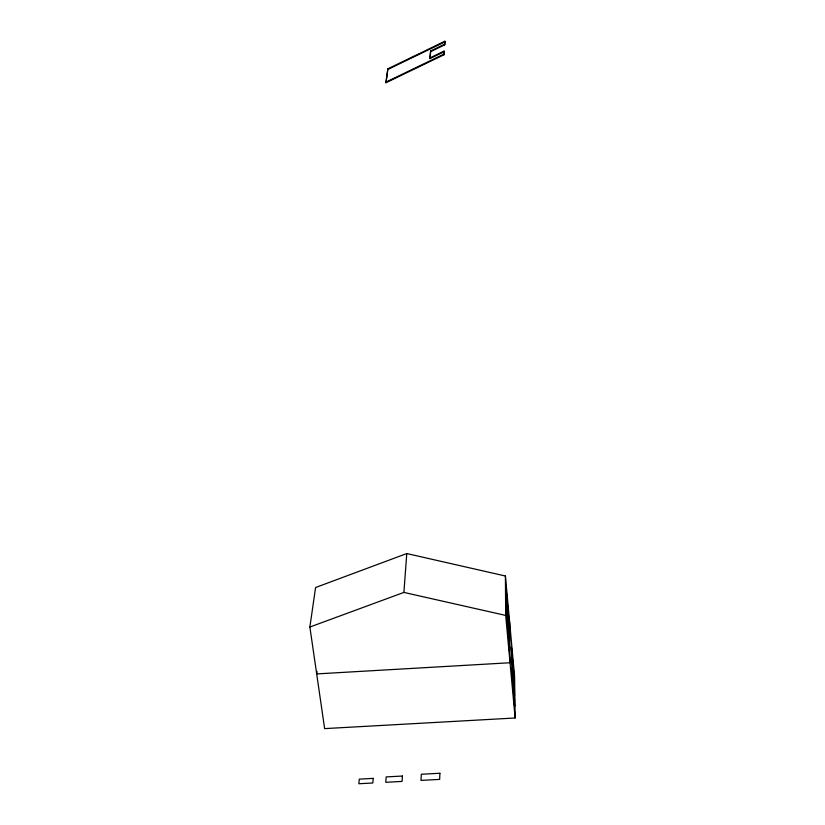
<?xml version="1.0" encoding="UTF-8"?>
<svg xmlns="http://www.w3.org/2000/svg" width="825" height="825" viewBox="0 0 825 825"><rect width="100%" height="100%" fill="white"/><g stroke="black" fill="none" stroke-linecap="round" stroke-linejoin="round"><path stroke-width="1.24" d="M309.87 627.031L403.899 592.412L406.777 553.544L505.416 576.015L514.594 676.572L515.13 717.987L324.637 728.619L309.87 627.031L315.593 587.524L406.777 553.544M430 58.575L430.65 51.635L444.696 44.849L444.861 41.25L387.874 68.805L385.956 82.737L443.963 54.79L444.128 51.098L429.938 57.946L430 58.575L444.19 51.727L444.128 51.098M444.696 44.849L444.861 41.25M443.963 54.79L444.19 51.727M429.938 57.946L430.588 51.006L444.644 44.22M317.027 671.385L316.687 673.912L510.036 662.743L509.654 622.39M385.956 82.737L387.874 68.805M387.936 69.424L444.923 41.879M385.894 82.108L443.912 54.151M403.899 592.412L505.684 615.419L515.13 717.987M430.588 51.006L430.65 51.635M505.416 576.015L505.684 615.419M439.9 773.252L439.663 779.398L420.977 780.398L421.307 774.252L439.9 773.252M402.435 776.036L402.074 781.419L385.77 782.296L386.183 776.913L402.435 776.036M373.199 778.377L372.807 782.997L358.854 783.75L359.298 779.13L373.199 778.377M509.293 624.339L506.323 591.803L509.355 630.95L509.293 624.339M514.274 678.831L511.387 647.243L514.357 685.606L514.274 678.831M509.386 634.281L506.395 601.569L509.448 640.984L509.386 634.281M514.398 689.03L511.49 657.288L514.491 695.908L514.398 689.03M509.479 644.366L506.468 611.49L509.541 651.173L509.479 644.366M514.532 699.383L511.603 667.487L514.614 706.375L514.532 699.383"/></g></svg>
